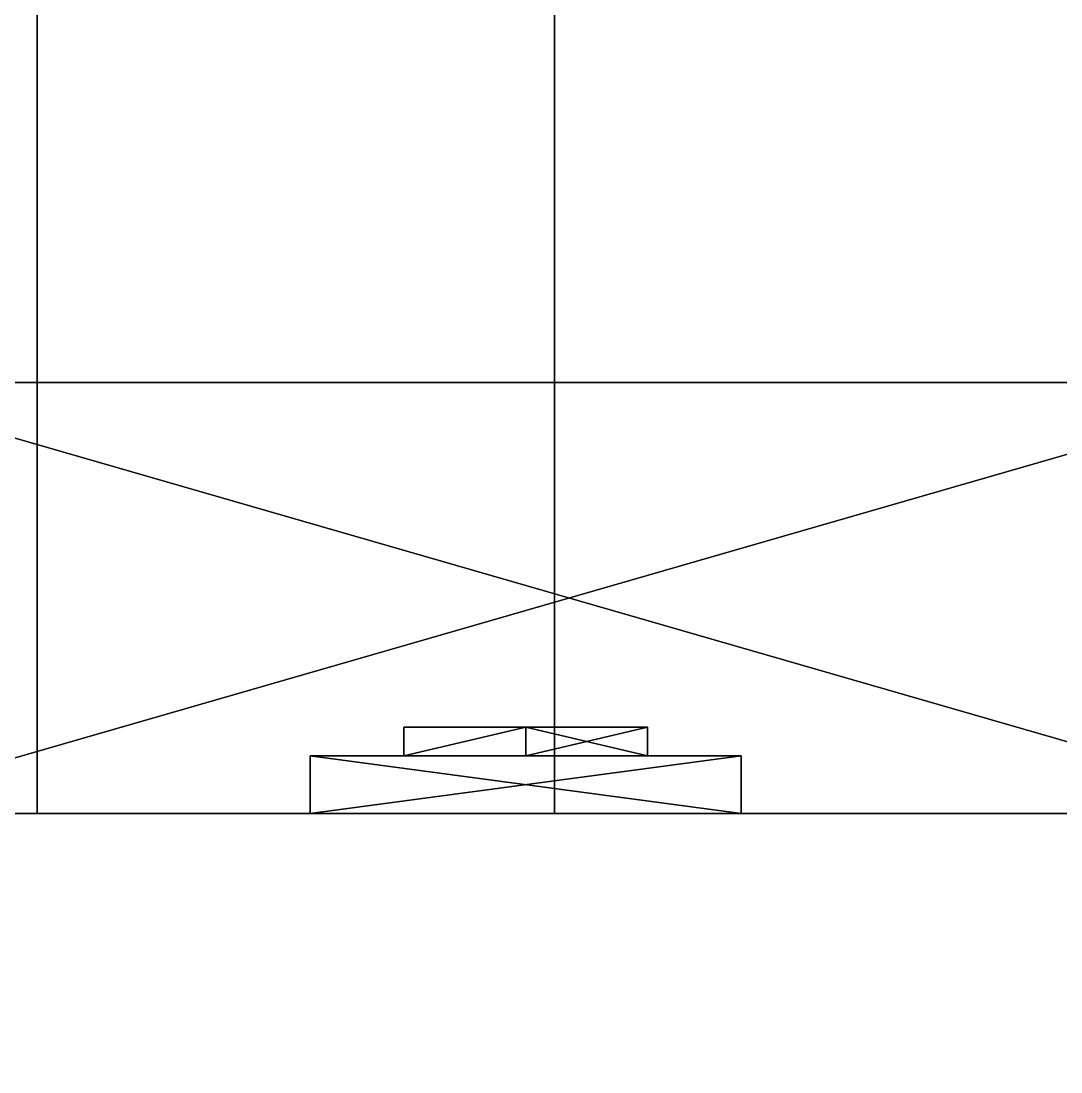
# Model space of a CAD drawing. Extents: x 0 to 5234, y -4951 to 0.
# Drawn here: x 4503.43 to 4539.62, y -3836.17 to -3799.59 of the extents above; entities that cross this region are included whole.
import ezdxf

# ---------------------------------------------------------------- set-up
doc = ezdxf.new("R2010")
doc.units = 0
for name, color, linetype in [('LAYER0', 7, 'CONTINUOUS'), ('LAYER129', 7, 'CONTINUOUS'), ('LAYER131', 7, 'CONTINUOUS'), ('LAYER134', 7, 'CONTINUOUS'), ('LAYER140', 7, 'CONTINUOUS'), ('LAYER173', 253, 'CONTINUOUS'), ('LAYER175', 253, 'CONTINUOUS'), ('LAYER177', 253, 'CONTINUOUS'), ('LAYER179', 253, 'CONTINUOUS'), ('LAYER181', 253, 'CONTINUOUS')]:
    doc.layers.add(name, color=color, linetype=linetype)

msp = doc.modelspace()

# ---------------------------------------------------------------- linework, layer by layer
at = {"layer": 'LAYER0', "invisible_edges": 1}
for points in [[(5234, 0), (0, -4951), (0, 0), (5234, 0)], [(5234, -4951, 5), (0, 0, 5), (0, -4951, 5), (5234, -4951, 5)], [(0, 0, 5), (5234, -4951, 5), (5234, 0, 5), (0, 0, 5)], [(0, -4951), (5234, 0), (5234, -4951), (0, -4951)]]:
    msp.add_3dface(points, dxfattribs=at)
at = {"layer": 'LAYER129', "invisible_edges": 1}
for points in [[(5064, -3827.168, 5), (4484, -3845.168, 5), (4484, -3827.168, 5), (5064, -3827.168, 5)], [(4484, -3845.168, 5), (5064, -3827.168, 5), (5064, -3845.168, 5), (4484, -3845.168, 5)], [(5064, -3845.168, 2355), (4484, -3827.168, 2355), (4484, -3845.168, 2355), (5064, -3845.168, 2355)], [(4484, -3827.168, 2355), (5064, -3845.168, 2355), (5064, -3827.168, 2355), (4484, -3827.168, 2355)], [(4484, -3827.168, 2355), (5064, -3827.168, 5), (4484, -3827.168, 5), (4484, -3827.168, 2355)], [(5064, -3827.168, 5), (4484, -3827.168, 2355), (5064, -3827.168, 2355), (5064, -3827.168, 5)]]:
    msp.add_3dface(points, dxfattribs=at)
at = {"layer": 'LAYER131', "invisible_edges": 1}
for points in [[(5064, -3827.171, 85), (4484, -2927.831, 85), (5064, -2927.831, 85), (5064, -3827.171, 85)], [(4484, -2927.831, 85), (5064, -3827.171, 85), (4484, -3827.171, 85), (4484, -2927.831, 85)], [(4484, -3827.171, 103), (5064, -2927.831, 103), (4484, -2927.831, 103), (4484, -3827.171, 103)], [(5064, -2927.831, 103), (4484, -3827.171, 103), (5064, -3827.171, 103), (5064, -2927.831, 103)], [(5064, -3827.171, 85), (4484, -3827.171, 103), (4484, -3827.171, 85), (5064, -3827.171, 85)], [(4484, -3827.171, 103), (5064, -3827.171, 85), (5064, -3827.171, 103), (4484, -3827.171, 103)]]:
    msp.add_3dface(points, dxfattribs=at)
at = {"layer": 'LAYER134', "invisible_edges": 1}
for points in [[(4504, -3827.171, 5), (4522, -2927.831, 5), (4522, -3827.171, 5), (4504, -3827.171, 5)], [(4522, -2927.831, 5), (4504, -3827.171, 5), (4504, -2927.831, 5), (4522, -2927.831, 5)], [(4504, -2927.831, 85), (4522, -3827.171, 85), (4522, -2927.831, 85), (4504, -2927.831, 85)], [(4522, -3827.171, 85), (4504, -2927.831, 85), (4504, -3827.171, 85), (4522, -3827.171, 85)], [(4504, -3827.171, 5), (4504, -2927.831, 85), (4504, -2927.831, 5), (4504, -3827.171, 5)], [(4504, -2927.831, 85), (4504, -3827.171, 5), (4504, -3827.171, 85), (4504, -2927.831, 85)], [(4522, -3827.171, 85), (4522, -2927.831, 5), (4522, -2927.831, 85), (4522, -3827.171, 85)], [(4522, -2927.831, 5), (4522, -3827.171, 85), (4522, -3827.171, 5), (4522, -2927.831, 5)], [(4522, -3827.171, 85), (4504, -3827.171, 5), (4522, -3827.171, 5), (4522, -3827.171, 85)], [(4504, -3827.171, 5), (4522, -3827.171, 85), (4504, -3827.171, 85), (4504, -3827.171, 5)]]:
    msp.add_3dface(points, dxfattribs=at)
at = {"layer": 'LAYER140', "invisible_edges": 1}
for points in [[(5064, -2927.831, 2354), (4484, -3827.171, 2354), (5064, -3827.171, 2354), (5064, -2927.831, 2354)], [(4484, -3827.171, 2354), (5064, -2927.831, 2354), (4484, -2927.831, 2354), (4484, -3827.171, 2354)], [(4484, -2927.831, 2336), (5064, -3827.171, 2336), (4484, -3827.171, 2336), (4484, -2927.831, 2336)], [(5064, -3827.171, 2336), (4484, -2927.831, 2336), (5064, -2927.831, 2336), (5064, -3827.171, 2336)], [(5064, -3827.171, 2336), (4484, -3827.171, 2354), (4484, -3827.171, 2336), (5064, -3827.171, 2336)], [(4484, -3827.171, 2354), (5064, -3827.171, 2336), (5064, -3827.171, 2354), (4484, -3827.171, 2354)]]:
    msp.add_3dface(points, dxfattribs=at)
at = {"layer": 'LAYER173'}
for points in [[(4496.5, -3827.167, 181.2174), (4496.5, -3812.167, 181.2174), (4548.5, -3827.167, 181.2174), (4496.5, -3827.167, 181.2174)], [(4548.5, -3827.167, 181.2174), (4496.5, -3812.167, 181.2174), (4548.5, -3812.167, 181.2174), (4548.5, -3827.167, 181.2174)], [(4548.5, -3827.167, 194.7826), (4548.5, -3812.167, 194.7826), (4496.5, -3827.167, 194.7826), (4548.5, -3827.167, 194.7826)], [(4496.5, -3827.167, 194.7826), (4548.5, -3812.167, 194.7826), (4496.5, -3812.167, 194.7826), (4496.5, -3827.167, 194.7826)], [(4496.5, -3812.167, 181.2174), (4496.5, -3812.167, 194.7826), (4548.5, -3812.167, 181.2174), (4496.5, -3812.167, 181.2174)], [(4548.5, -3812.167, 181.2174), (4496.5, -3812.167, 194.7826), (4548.5, -3812.167, 194.7826), (4548.5, -3812.167, 181.2174)], [(4516.76, -3824.167, 206.087), (4521, -3824.167, 201.2939), (4516.76, -3825.167, 206.087), (4516.76, -3824.167, 206.087)], [(4516.76, -3825.167, 206.087), (4521, -3824.167, 201.2939), (4521, -3825.167, 201.2939), (4516.76, -3825.167, 206.087)], [(4521, -3825.167, 210.88), (4521, -3824.167, 210.88), (4516.76, -3825.167, 206.087), (4521, -3825.167, 210.88)], [(4516.76, -3825.167, 206.087), (4521, -3824.167, 210.88), (4516.76, -3824.167, 206.087), (4516.76, -3825.167, 206.087)], [(4521, -3824.167, 210.88), (4525.24, -3824.167, 206.087), (4516.76, -3824.167, 206.087), (4521, -3824.167, 210.88)], [(4516.76, -3824.167, 206.087), (4525.24, -3824.167, 206.087), (4521, -3824.167, 201.2939), (4516.76, -3824.167, 206.087)], [(4516.76, -3824.167, 169.913), (4521, -3824.167, 165.12), (4516.76, -3825.167, 169.913), (4516.76, -3824.167, 169.913)], [(4516.76, -3825.167, 169.913), (4521, -3824.167, 165.12), (4521, -3825.167, 165.12), (4516.76, -3825.167, 169.913)], [(4521, -3825.167, 174.7061), (4521, -3824.167, 174.7061), (4516.76, -3825.167, 169.913), (4521, -3825.167, 174.7061)], [(4516.76, -3825.167, 169.913), (4521, -3824.167, 174.7061), (4516.76, -3824.167, 169.913), (4516.76, -3825.167, 169.913)], [(4521, -3824.167, 174.7061), (4525.24, -3824.167, 169.913), (4516.76, -3824.167, 169.913), (4521, -3824.167, 174.7061)], [(4516.76, -3824.167, 169.913), (4525.24, -3824.167, 169.913), (4521, -3824.167, 165.12), (4516.76, -3824.167, 169.913)], [(4521, -3824.167, 201.2939), (4525.24, -3824.167, 206.087), (4521, -3825.167, 201.2939), (4521, -3824.167, 201.2939)], [(4521, -3825.167, 201.2939), (4525.24, -3824.167, 206.087), (4525.24, -3825.167, 206.087), (4521, -3825.167, 201.2939)], [(4525.24, -3824.167, 206.087), (4521, -3824.167, 210.88), (4525.24, -3825.167, 206.087), (4525.24, -3824.167, 206.087)], [(4525.24, -3825.167, 206.087), (4521, -3824.167, 210.88), (4521, -3825.167, 210.88), (4525.24, -3825.167, 206.087)], [(4521, -3824.167, 165.12), (4525.24, -3824.167, 169.913), (4521, -3825.167, 165.12), (4521, -3824.167, 165.12)], [(4521, -3825.167, 165.12), (4525.24, -3824.167, 169.913), (4525.24, -3825.167, 169.913), (4521, -3825.167, 165.12)], [(4525.24, -3824.167, 169.913), (4521, -3824.167, 174.7061), (4525.24, -3825.167, 169.913), (4525.24, -3824.167, 169.913)], [(4525.24, -3825.167, 169.913), (4521, -3824.167, 174.7061), (4521, -3825.167, 174.7061), (4525.24, -3825.167, 169.913)], [(4513.5, -3825.167, 214), (4513.5, -3827.167, 214), (4528.5, -3827.167, 214), (4513.5, -3825.167, 214)], [(4513.5, -3825.167, 214), (4528.5, -3827.167, 214), (4528.5, -3825.167, 214), (4513.5, -3825.167, 214)], [(4528.5, -3825.167, 162), (4528.5, -3827.167, 162), (4513.5, -3827.167, 162), (4528.5, -3825.167, 162)], [(4528.5, -3825.167, 162), (4513.5, -3827.167, 162), (4513.5, -3825.167, 162), (4528.5, -3825.167, 162)], [(4513.5, -3827.167, 162), (4513.5, -3827.167, 214), (4513.5, -3825.167, 214), (4513.5, -3827.167, 162)], [(4513.5, -3827.167, 162), (4513.5, -3825.167, 214), (4513.5, -3825.167, 162), (4513.5, -3827.167, 162)], [(4513.5, -3825.167, 162), (4513.5, -3825.167, 214), (4528.5, -3825.167, 214), (4513.5, -3825.167, 162)], [(4513.5, -3825.167, 162), (4528.5, -3825.167, 214), (4528.5, -3825.167, 162), (4513.5, -3825.167, 162)], [(4521, -3825.167, 210.88), (4521, -3825.167, 201.2939), (4516.76, -3825.167, 206.087), (4521, -3825.167, 210.88)], [(4521, -3825.167, 174.7061), (4521, -3825.167, 165.12), (4516.76, -3825.167, 169.913), (4521, -3825.167, 174.7061)], [(4521, -3825.167, 210.88), (4525.24, -3825.167, 206.087), (4521, -3825.167, 201.2939), (4521, -3825.167, 210.88)], [(4521, -3825.167, 174.7061), (4525.24, -3825.167, 169.913), (4521, -3825.167, 165.12), (4521, -3825.167, 174.7061)], [(4528.5, -3825.167, 214), (4528.5, -3827.167, 214), (4528.5, -3827.167, 162), (4528.5, -3825.167, 214)], [(4528.5, -3825.167, 214), (4528.5, -3827.167, 162), (4528.5, -3825.167, 162), (4528.5, -3825.167, 214)]]:
    msp.add_3dface(points, dxfattribs=at)
at = {"layer": 'LAYER175'}
for points in [[(4496.5, -3827.167, 697.2174), (4496.5, -3812.167, 697.2174), (4548.5, -3827.167, 697.2174), (4496.5, -3827.167, 697.2174)], [(4548.5, -3827.167, 697.2174), (4496.5, -3812.167, 697.2174), (4548.5, -3812.167, 697.2174), (4548.5, -3827.167, 697.2174)], [(4548.5, -3827.167, 710.7826), (4548.5, -3812.167, 710.7826), (4496.5, -3827.167, 710.7826), (4548.5, -3827.167, 710.7826)], [(4496.5, -3827.167, 710.7826), (4548.5, -3812.167, 710.7826), (4496.5, -3812.167, 710.7826), (4496.5, -3827.167, 710.7826)], [(4496.5, -3812.167, 697.2174), (4496.5, -3812.167, 710.7826), (4548.5, -3812.167, 697.2174), (4496.5, -3812.167, 697.2174)], [(4548.5, -3812.167, 697.2174), (4496.5, -3812.167, 710.7826), (4548.5, -3812.167, 710.7826), (4548.5, -3812.167, 697.2174)], [(4516.76, -3824.167, 722.087), (4521, -3824.167, 717.2939), (4516.76, -3825.167, 722.087), (4516.76, -3824.167, 722.087)], [(4516.76, -3825.167, 722.087), (4521, -3824.167, 717.2939), (4521, -3825.167, 717.2939), (4516.76, -3825.167, 722.087)], [(4521, -3825.167, 726.88), (4521, -3824.167, 726.88), (4516.76, -3825.167, 722.087), (4521, -3825.167, 726.88)], [(4516.76, -3825.167, 722.087), (4521, -3824.167, 726.88), (4516.76, -3824.167, 722.087), (4516.76, -3825.167, 722.087)], [(4521, -3824.167, 726.88), (4525.24, -3824.167, 722.087), (4516.76, -3824.167, 722.087), (4521, -3824.167, 726.88)], [(4516.76, -3824.167, 722.087), (4525.24, -3824.167, 722.087), (4521, -3824.167, 717.2939), (4516.76, -3824.167, 722.087)], [(4516.76, -3824.167, 685.913), (4521, -3824.167, 681.12), (4516.76, -3825.167, 685.913), (4516.76, -3824.167, 685.913)], [(4516.76, -3825.167, 685.913), (4521, -3824.167, 681.12), (4521, -3825.167, 681.12), (4516.76, -3825.167, 685.913)], [(4521, -3825.167, 690.7061), (4521, -3824.167, 690.7061), (4516.76, -3825.167, 685.913), (4521, -3825.167, 690.7061)], [(4516.76, -3825.167, 685.913), (4521, -3824.167, 690.7061), (4516.76, -3824.167, 685.913), (4516.76, -3825.167, 685.913)], [(4521, -3824.167, 690.7061), (4525.24, -3824.167, 685.913), (4516.76, -3824.167, 685.913), (4521, -3824.167, 690.7061)], [(4516.76, -3824.167, 685.913), (4525.24, -3824.167, 685.913), (4521, -3824.167, 681.12), (4516.76, -3824.167, 685.913)], [(4521, -3824.167, 717.2939), (4525.24, -3824.167, 722.087), (4521, -3825.167, 717.2939), (4521, -3824.167, 717.2939)], [(4521, -3825.167, 717.2939), (4525.24, -3824.167, 722.087), (4525.24, -3825.167, 722.087), (4521, -3825.167, 717.2939)], [(4525.24, -3824.167, 722.087), (4521, -3824.167, 726.88), (4525.24, -3825.167, 722.087), (4525.24, -3824.167, 722.087)], [(4525.24, -3825.167, 722.087), (4521, -3824.167, 726.88), (4521, -3825.167, 726.88), (4525.24, -3825.167, 722.087)], [(4521, -3824.167, 681.12), (4525.24, -3824.167, 685.913), (4521, -3825.167, 681.12), (4521, -3824.167, 681.12)], [(4521, -3825.167, 681.12), (4525.24, -3824.167, 685.913), (4525.24, -3825.167, 685.913), (4521, -3825.167, 681.12)], [(4525.24, -3824.167, 685.913), (4521, -3824.167, 690.7061), (4525.24, -3825.167, 685.913), (4525.24, -3824.167, 685.913)], [(4525.24, -3825.167, 685.913), (4521, -3824.167, 690.7061), (4521, -3825.167, 690.7061), (4525.24, -3825.167, 685.913)], [(4513.5, -3825.167, 730), (4513.5, -3827.167, 730), (4528.5, -3827.167, 730), (4513.5, -3825.167, 730)], [(4513.5, -3825.167, 730), (4528.5, -3827.167, 730), (4528.5, -3825.167, 730), (4513.5, -3825.167, 730)], [(4528.5, -3825.167, 678), (4528.5, -3827.167, 678), (4513.5, -3827.167, 678), (4528.5, -3825.167, 678)], [(4528.5, -3825.167, 678), (4513.5, -3827.167, 678), (4513.5, -3825.167, 678), (4528.5, -3825.167, 678)], [(4513.5, -3827.167, 678), (4513.5, -3827.167, 730), (4513.5, -3825.167, 730), (4513.5, -3827.167, 678)], [(4513.5, -3827.167, 678), (4513.5, -3825.167, 730), (4513.5, -3825.167, 678), (4513.5, -3827.167, 678)], [(4513.5, -3825.167, 678), (4513.5, -3825.167, 730), (4528.5, -3825.167, 730), (4513.5, -3825.167, 678)], [(4513.5, -3825.167, 678), (4528.5, -3825.167, 730), (4528.5, -3825.167, 678), (4513.5, -3825.167, 678)], [(4521, -3825.167, 726.88), (4521, -3825.167, 717.2939), (4516.76, -3825.167, 722.087), (4521, -3825.167, 726.88)], [(4521, -3825.167, 690.7061), (4521, -3825.167, 681.12), (4516.76, -3825.167, 685.913), (4521, -3825.167, 690.7061)], [(4521, -3825.167, 726.88), (4525.24, -3825.167, 722.087), (4521, -3825.167, 717.2939), (4521, -3825.167, 726.88)], [(4521, -3825.167, 690.7061), (4525.24, -3825.167, 685.913), (4521, -3825.167, 681.12), (4521, -3825.167, 690.7061)], [(4528.5, -3825.167, 730), (4528.5, -3827.167, 730), (4528.5, -3827.167, 678), (4528.5, -3825.167, 730)], [(4528.5, -3825.167, 730), (4528.5, -3827.167, 678), (4528.5, -3825.167, 678), (4528.5, -3825.167, 730)]]:
    msp.add_3dface(points, dxfattribs=at)
at = {"layer": 'LAYER177'}
for points in [[(4496.5, -3827.167, 1213.217), (4496.5, -3812.167, 1213.217), (4548.5, -3827.167, 1213.217), (4496.5, -3827.167, 1213.217)], [(4548.5, -3827.167, 1213.217), (4496.5, -3812.167, 1213.217), (4548.5, -3812.167, 1213.217), (4548.5, -3827.167, 1213.217)], [(4548.5, -3827.167, 1226.783), (4548.5, -3812.167, 1226.783), (4496.5, -3827.167, 1226.783), (4548.5, -3827.167, 1226.783)], [(4496.5, -3827.167, 1226.783), (4548.5, -3812.167, 1226.783), (4496.5, -3812.167, 1226.783), (4496.5, -3827.167, 1226.783)], [(4496.5, -3812.167, 1213.217), (4496.5, -3812.167, 1226.783), (4548.5, -3812.167, 1213.217), (4496.5, -3812.167, 1213.217)], [(4548.5, -3812.167, 1213.217), (4496.5, -3812.167, 1226.783), (4548.5, -3812.167, 1226.783), (4548.5, -3812.167, 1213.217)], [(4516.76, -3824.167, 1238.087), (4521, -3824.167, 1233.294), (4516.76, -3825.167, 1238.087), (4516.76, -3824.167, 1238.087)], [(4516.76, -3825.167, 1238.087), (4521, -3824.167, 1233.294), (4521, -3825.167, 1233.294), (4516.76, -3825.167, 1238.087)], [(4521, -3825.167, 1242.88), (4521, -3824.167, 1242.88), (4516.76, -3825.167, 1238.087), (4521, -3825.167, 1242.88)], [(4516.76, -3825.167, 1238.087), (4521, -3824.167, 1242.88), (4516.76, -3824.167, 1238.087), (4516.76, -3825.167, 1238.087)], [(4521, -3824.167, 1242.88), (4525.24, -3824.167, 1238.087), (4516.76, -3824.167, 1238.087), (4521, -3824.167, 1242.88)], [(4516.76, -3824.167, 1238.087), (4525.24, -3824.167, 1238.087), (4521, -3824.167, 1233.294), (4516.76, -3824.167, 1238.087)], [(4516.76, -3824.167, 1201.913), (4521, -3824.167, 1197.12), (4516.76, -3825.167, 1201.913), (4516.76, -3824.167, 1201.913)], [(4516.76, -3825.167, 1201.913), (4521, -3824.167, 1197.12), (4521, -3825.167, 1197.12), (4516.76, -3825.167, 1201.913)], [(4521, -3825.167, 1206.706), (4521, -3824.167, 1206.706), (4516.76, -3825.167, 1201.913), (4521, -3825.167, 1206.706)], [(4516.76, -3825.167, 1201.913), (4521, -3824.167, 1206.706), (4516.76, -3824.167, 1201.913), (4516.76, -3825.167, 1201.913)], [(4521, -3824.167, 1206.706), (4525.24, -3824.167, 1201.913), (4516.76, -3824.167, 1201.913), (4521, -3824.167, 1206.706)], [(4516.76, -3824.167, 1201.913), (4525.24, -3824.167, 1201.913), (4521, -3824.167, 1197.12), (4516.76, -3824.167, 1201.913)], [(4521, -3824.167, 1233.294), (4525.24, -3824.167, 1238.087), (4521, -3825.167, 1233.294), (4521, -3824.167, 1233.294)], [(4521, -3825.167, 1233.294), (4525.24, -3824.167, 1238.087), (4525.24, -3825.167, 1238.087), (4521, -3825.167, 1233.294)], [(4525.24, -3824.167, 1238.087), (4521, -3824.167, 1242.88), (4525.24, -3825.167, 1238.087), (4525.24, -3824.167, 1238.087)], [(4525.24, -3825.167, 1238.087), (4521, -3824.167, 1242.88), (4521, -3825.167, 1242.88), (4525.24, -3825.167, 1238.087)], [(4521, -3824.167, 1197.12), (4525.24, -3824.167, 1201.913), (4521, -3825.167, 1197.12), (4521, -3824.167, 1197.12)], [(4521, -3825.167, 1197.12), (4525.24, -3824.167, 1201.913), (4525.24, -3825.167, 1201.913), (4521, -3825.167, 1197.12)], [(4525.24, -3824.167, 1201.913), (4521, -3824.167, 1206.706), (4525.24, -3825.167, 1201.913), (4525.24, -3824.167, 1201.913)], [(4525.24, -3825.167, 1201.913), (4521, -3824.167, 1206.706), (4521, -3825.167, 1206.706), (4525.24, -3825.167, 1201.913)], [(4513.5, -3825.167, 1246), (4513.5, -3827.167, 1246), (4528.5, -3827.167, 1246), (4513.5, -3825.167, 1246)], [(4513.5, -3825.167, 1246), (4528.5, -3827.167, 1246), (4528.5, -3825.167, 1246), (4513.5, -3825.167, 1246)], [(4528.5, -3825.167, 1194), (4528.5, -3827.167, 1194), (4513.5, -3827.167, 1194), (4528.5, -3825.167, 1194)], [(4528.5, -3825.167, 1194), (4513.5, -3827.167, 1194), (4513.5, -3825.167, 1194), (4528.5, -3825.167, 1194)], [(4513.5, -3827.167, 1194), (4513.5, -3827.167, 1246), (4513.5, -3825.167, 1246), (4513.5, -3827.167, 1194)], [(4513.5, -3827.167, 1194), (4513.5, -3825.167, 1246), (4513.5, -3825.167, 1194), (4513.5, -3827.167, 1194)], [(4513.5, -3825.167, 1194), (4513.5, -3825.167, 1246), (4528.5, -3825.167, 1246), (4513.5, -3825.167, 1194)], [(4513.5, -3825.167, 1194), (4528.5, -3825.167, 1246), (4528.5, -3825.167, 1194), (4513.5, -3825.167, 1194)], [(4521, -3825.167, 1242.88), (4521, -3825.167, 1233.294), (4516.76, -3825.167, 1238.087), (4521, -3825.167, 1242.88)], [(4521, -3825.167, 1206.706), (4521, -3825.167, 1197.12), (4516.76, -3825.167, 1201.913), (4521, -3825.167, 1206.706)], [(4521, -3825.167, 1242.88), (4525.24, -3825.167, 1238.087), (4521, -3825.167, 1233.294), (4521, -3825.167, 1242.88)], [(4521, -3825.167, 1206.706), (4525.24, -3825.167, 1201.913), (4521, -3825.167, 1197.12), (4521, -3825.167, 1206.706)], [(4528.5, -3825.167, 1246), (4528.5, -3827.167, 1246), (4528.5, -3827.167, 1194), (4528.5, -3825.167, 1246)], [(4528.5, -3825.167, 1246), (4528.5, -3827.167, 1194), (4528.5, -3825.167, 1194), (4528.5, -3825.167, 1246)]]:
    msp.add_3dface(points, dxfattribs=at)
at = {"layer": 'LAYER179'}
for points in [[(4496.5, -3827.167, 1729.217), (4496.5, -3812.167, 1729.217), (4548.5, -3827.167, 1729.217), (4496.5, -3827.167, 1729.217)], [(4548.5, -3827.167, 1729.217), (4496.5, -3812.167, 1729.217), (4548.5, -3812.167, 1729.217), (4548.5, -3827.167, 1729.217)], [(4548.5, -3827.167, 1742.783), (4548.5, -3812.167, 1742.783), (4496.5, -3827.167, 1742.783), (4548.5, -3827.167, 1742.783)], [(4496.5, -3827.167, 1742.783), (4548.5, -3812.167, 1742.783), (4496.5, -3812.167, 1742.783), (4496.5, -3827.167, 1742.783)], [(4496.5, -3812.167, 1729.217), (4496.5, -3812.167, 1742.783), (4548.5, -3812.167, 1729.217), (4496.5, -3812.167, 1729.217)], [(4548.5, -3812.167, 1729.217), (4496.5, -3812.167, 1742.783), (4548.5, -3812.167, 1742.783), (4548.5, -3812.167, 1729.217)], [(4516.76, -3824.167, 1754.087), (4521, -3824.167, 1749.294), (4516.76, -3825.167, 1754.087), (4516.76, -3824.167, 1754.087)], [(4516.76, -3825.167, 1754.087), (4521, -3824.167, 1749.294), (4521, -3825.167, 1749.294), (4516.76, -3825.167, 1754.087)], [(4521, -3825.167, 1758.88), (4521, -3824.167, 1758.88), (4516.76, -3825.167, 1754.087), (4521, -3825.167, 1758.88)], [(4516.76, -3825.167, 1754.087), (4521, -3824.167, 1758.88), (4516.76, -3824.167, 1754.087), (4516.76, -3825.167, 1754.087)], [(4521, -3824.167, 1758.88), (4525.24, -3824.167, 1754.087), (4516.76, -3824.167, 1754.087), (4521, -3824.167, 1758.88)], [(4516.76, -3824.167, 1754.087), (4525.24, -3824.167, 1754.087), (4521, -3824.167, 1749.294), (4516.76, -3824.167, 1754.087)], [(4516.76, -3824.167, 1717.913), (4521, -3824.167, 1713.12), (4516.76, -3825.167, 1717.913), (4516.76, -3824.167, 1717.913)], [(4516.76, -3825.167, 1717.913), (4521, -3824.167, 1713.12), (4521, -3825.167, 1713.12), (4516.76, -3825.167, 1717.913)], [(4521, -3825.167, 1722.706), (4521, -3824.167, 1722.706), (4516.76, -3825.167, 1717.913), (4521, -3825.167, 1722.706)], [(4516.76, -3825.167, 1717.913), (4521, -3824.167, 1722.706), (4516.76, -3824.167, 1717.913), (4516.76, -3825.167, 1717.913)], [(4521, -3824.167, 1722.706), (4525.24, -3824.167, 1717.913), (4516.76, -3824.167, 1717.913), (4521, -3824.167, 1722.706)], [(4516.76, -3824.167, 1717.913), (4525.24, -3824.167, 1717.913), (4521, -3824.167, 1713.12), (4516.76, -3824.167, 1717.913)], [(4521, -3824.167, 1749.294), (4525.24, -3824.167, 1754.087), (4521, -3825.167, 1749.294), (4521, -3824.167, 1749.294)], [(4521, -3825.167, 1749.294), (4525.24, -3824.167, 1754.087), (4525.24, -3825.167, 1754.087), (4521, -3825.167, 1749.294)], [(4525.24, -3824.167, 1754.087), (4521, -3824.167, 1758.88), (4525.24, -3825.167, 1754.087), (4525.24, -3824.167, 1754.087)], [(4525.24, -3825.167, 1754.087), (4521, -3824.167, 1758.88), (4521, -3825.167, 1758.88), (4525.24, -3825.167, 1754.087)], [(4521, -3824.167, 1713.12), (4525.24, -3824.167, 1717.913), (4521, -3825.167, 1713.12), (4521, -3824.167, 1713.12)], [(4521, -3825.167, 1713.12), (4525.24, -3824.167, 1717.913), (4525.24, -3825.167, 1717.913), (4521, -3825.167, 1713.12)], [(4525.24, -3824.167, 1717.913), (4521, -3824.167, 1722.706), (4525.24, -3825.167, 1717.913), (4525.24, -3824.167, 1717.913)], [(4525.24, -3825.167, 1717.913), (4521, -3824.167, 1722.706), (4521, -3825.167, 1722.706), (4525.24, -3825.167, 1717.913)], [(4513.5, -3825.167, 1762), (4513.5, -3827.167, 1762), (4528.5, -3827.167, 1762), (4513.5, -3825.167, 1762)], [(4513.5, -3825.167, 1762), (4528.5, -3827.167, 1762), (4528.5, -3825.167, 1762), (4513.5, -3825.167, 1762)], [(4528.5, -3825.167, 1710), (4528.5, -3827.167, 1710), (4513.5, -3827.167, 1710), (4528.5, -3825.167, 1710)], [(4528.5, -3825.167, 1710), (4513.5, -3827.167, 1710), (4513.5, -3825.167, 1710), (4528.5, -3825.167, 1710)], [(4513.5, -3827.167, 1710), (4513.5, -3827.167, 1762), (4513.5, -3825.167, 1762), (4513.5, -3827.167, 1710)], [(4513.5, -3827.167, 1710), (4513.5, -3825.167, 1762), (4513.5, -3825.167, 1710), (4513.5, -3827.167, 1710)], [(4513.5, -3825.167, 1710), (4513.5, -3825.167, 1762), (4528.5, -3825.167, 1762), (4513.5, -3825.167, 1710)], [(4513.5, -3825.167, 1710), (4528.5, -3825.167, 1762), (4528.5, -3825.167, 1710), (4513.5, -3825.167, 1710)], [(4521, -3825.167, 1758.88), (4521, -3825.167, 1749.294), (4516.76, -3825.167, 1754.087), (4521, -3825.167, 1758.88)], [(4521, -3825.167, 1722.706), (4521, -3825.167, 1713.12), (4516.76, -3825.167, 1717.913), (4521, -3825.167, 1722.706)], [(4521, -3825.167, 1758.88), (4525.24, -3825.167, 1754.087), (4521, -3825.167, 1749.294), (4521, -3825.167, 1758.88)], [(4521, -3825.167, 1722.706), (4525.24, -3825.167, 1717.913), (4521, -3825.167, 1713.12), (4521, -3825.167, 1722.706)], [(4528.5, -3825.167, 1762), (4528.5, -3827.167, 1762), (4528.5, -3827.167, 1710), (4528.5, -3825.167, 1762)], [(4528.5, -3825.167, 1762), (4528.5, -3827.167, 1710), (4528.5, -3825.167, 1710), (4528.5, -3825.167, 1762)]]:
    msp.add_3dface(points, dxfattribs=at)
at = {"layer": 'LAYER181'}
for points in [[(4496.5, -3827.167, 2245.217), (4496.5, -3812.167, 2245.217), (4548.5, -3827.167, 2245.217), (4496.5, -3827.167, 2245.217)], [(4548.5, -3827.167, 2245.217), (4496.5, -3812.167, 2245.217), (4548.5, -3812.167, 2245.217), (4548.5, -3827.167, 2245.217)], [(4548.5, -3827.167, 2258.783), (4548.5, -3812.167, 2258.783), (4496.5, -3827.167, 2258.783), (4548.5, -3827.167, 2258.783)], [(4496.5, -3827.167, 2258.783), (4548.5, -3812.167, 2258.783), (4496.5, -3812.167, 2258.783), (4496.5, -3827.167, 2258.783)], [(4496.5, -3812.167, 2245.217), (4496.5, -3812.167, 2258.783), (4548.5, -3812.167, 2245.217), (4496.5, -3812.167, 2245.217)], [(4548.5, -3812.167, 2245.217), (4496.5, -3812.167, 2258.783), (4548.5, -3812.167, 2258.783), (4548.5, -3812.167, 2245.217)], [(4516.76, -3824.167, 2270.087), (4521, -3824.167, 2265.294), (4516.76, -3825.167, 2270.087), (4516.76, -3824.167, 2270.087)], [(4516.76, -3825.167, 2270.087), (4521, -3824.167, 2265.294), (4521, -3825.167, 2265.294), (4516.76, -3825.167, 2270.087)], [(4521, -3825.167, 2274.88), (4521, -3824.167, 2274.88), (4516.76, -3825.167, 2270.087), (4521, -3825.167, 2274.88)], [(4516.76, -3825.167, 2270.087), (4521, -3824.167, 2274.88), (4516.76, -3824.167, 2270.087), (4516.76, -3825.167, 2270.087)], [(4521, -3824.167, 2274.88), (4525.24, -3824.167, 2270.087), (4516.76, -3824.167, 2270.087), (4521, -3824.167, 2274.88)], [(4516.76, -3824.167, 2270.087), (4525.24, -3824.167, 2270.087), (4521, -3824.167, 2265.294), (4516.76, -3824.167, 2270.087)], [(4516.76, -3824.167, 2233.913), (4521, -3824.167, 2229.12), (4516.76, -3825.167, 2233.913), (4516.76, -3824.167, 2233.913)], [(4516.76, -3825.167, 2233.913), (4521, -3824.167, 2229.12), (4521, -3825.167, 2229.12), (4516.76, -3825.167, 2233.913)], [(4521, -3825.167, 2238.706), (4521, -3824.167, 2238.706), (4516.76, -3825.167, 2233.913), (4521, -3825.167, 2238.706)], [(4516.76, -3825.167, 2233.913), (4521, -3824.167, 2238.706), (4516.76, -3824.167, 2233.913), (4516.76, -3825.167, 2233.913)], [(4521, -3824.167, 2238.706), (4525.24, -3824.167, 2233.913), (4516.76, -3824.167, 2233.913), (4521, -3824.167, 2238.706)], [(4516.76, -3824.167, 2233.913), (4525.24, -3824.167, 2233.913), (4521, -3824.167, 2229.12), (4516.76, -3824.167, 2233.913)], [(4521, -3824.167, 2265.294), (4525.24, -3824.167, 2270.087), (4521, -3825.167, 2265.294), (4521, -3824.167, 2265.294)], [(4521, -3825.167, 2265.294), (4525.24, -3824.167, 2270.087), (4525.24, -3825.167, 2270.087), (4521, -3825.167, 2265.294)], [(4525.24, -3824.167, 2270.087), (4521, -3824.167, 2274.88), (4525.24, -3825.167, 2270.087), (4525.24, -3824.167, 2270.087)], [(4525.24, -3825.167, 2270.087), (4521, -3824.167, 2274.88), (4521, -3825.167, 2274.88), (4525.24, -3825.167, 2270.087)], [(4521, -3824.167, 2229.12), (4525.24, -3824.167, 2233.913), (4521, -3825.167, 2229.12), (4521, -3824.167, 2229.12)], [(4521, -3825.167, 2229.12), (4525.24, -3824.167, 2233.913), (4525.24, -3825.167, 2233.913), (4521, -3825.167, 2229.12)], [(4525.24, -3824.167, 2233.913), (4521, -3824.167, 2238.706), (4525.24, -3825.167, 2233.913), (4525.24, -3824.167, 2233.913)], [(4525.24, -3825.167, 2233.913), (4521, -3824.167, 2238.706), (4521, -3825.167, 2238.706), (4525.24, -3825.167, 2233.913)], [(4513.5, -3825.167, 2278), (4513.5, -3827.167, 2278), (4528.5, -3827.167, 2278), (4513.5, -3825.167, 2278)], [(4513.5, -3825.167, 2278), (4528.5, -3827.167, 2278), (4528.5, -3825.167, 2278), (4513.5, -3825.167, 2278)], [(4528.5, -3825.167, 2226), (4528.5, -3827.167, 2226), (4513.5, -3827.167, 2226), (4528.5, -3825.167, 2226)], [(4528.5, -3825.167, 2226), (4513.5, -3827.167, 2226), (4513.5, -3825.167, 2226), (4528.5, -3825.167, 2226)], [(4513.5, -3827.167, 2226), (4513.5, -3827.167, 2278), (4513.5, -3825.167, 2278), (4513.5, -3827.167, 2226)], [(4513.5, -3827.167, 2226), (4513.5, -3825.167, 2278), (4513.5, -3825.167, 2226), (4513.5, -3827.167, 2226)], [(4513.5, -3825.167, 2226), (4513.5, -3825.167, 2278), (4528.5, -3825.167, 2278), (4513.5, -3825.167, 2226)], [(4513.5, -3825.167, 2226), (4528.5, -3825.167, 2278), (4528.5, -3825.167, 2226), (4513.5, -3825.167, 2226)], [(4521, -3825.167, 2274.88), (4521, -3825.167, 2265.294), (4516.76, -3825.167, 2270.087), (4521, -3825.167, 2274.88)], [(4521, -3825.167, 2238.706), (4521, -3825.167, 2229.12), (4516.76, -3825.167, 2233.913), (4521, -3825.167, 2238.706)], [(4521, -3825.167, 2274.88), (4525.24, -3825.167, 2270.087), (4521, -3825.167, 2265.294), (4521, -3825.167, 2274.88)], [(4521, -3825.167, 2238.706), (4525.24, -3825.167, 2233.913), (4521, -3825.167, 2229.12), (4521, -3825.167, 2238.706)], [(4528.5, -3825.167, 2278), (4528.5, -3827.167, 2278), (4528.5, -3827.167, 2226), (4528.5, -3825.167, 2278)], [(4528.5, -3825.167, 2278), (4528.5, -3827.167, 2226), (4528.5, -3825.167, 2226), (4528.5, -3825.167, 2278)]]:
    msp.add_3dface(points, dxfattribs=at)

doc.saveas('drawing.dxf')
